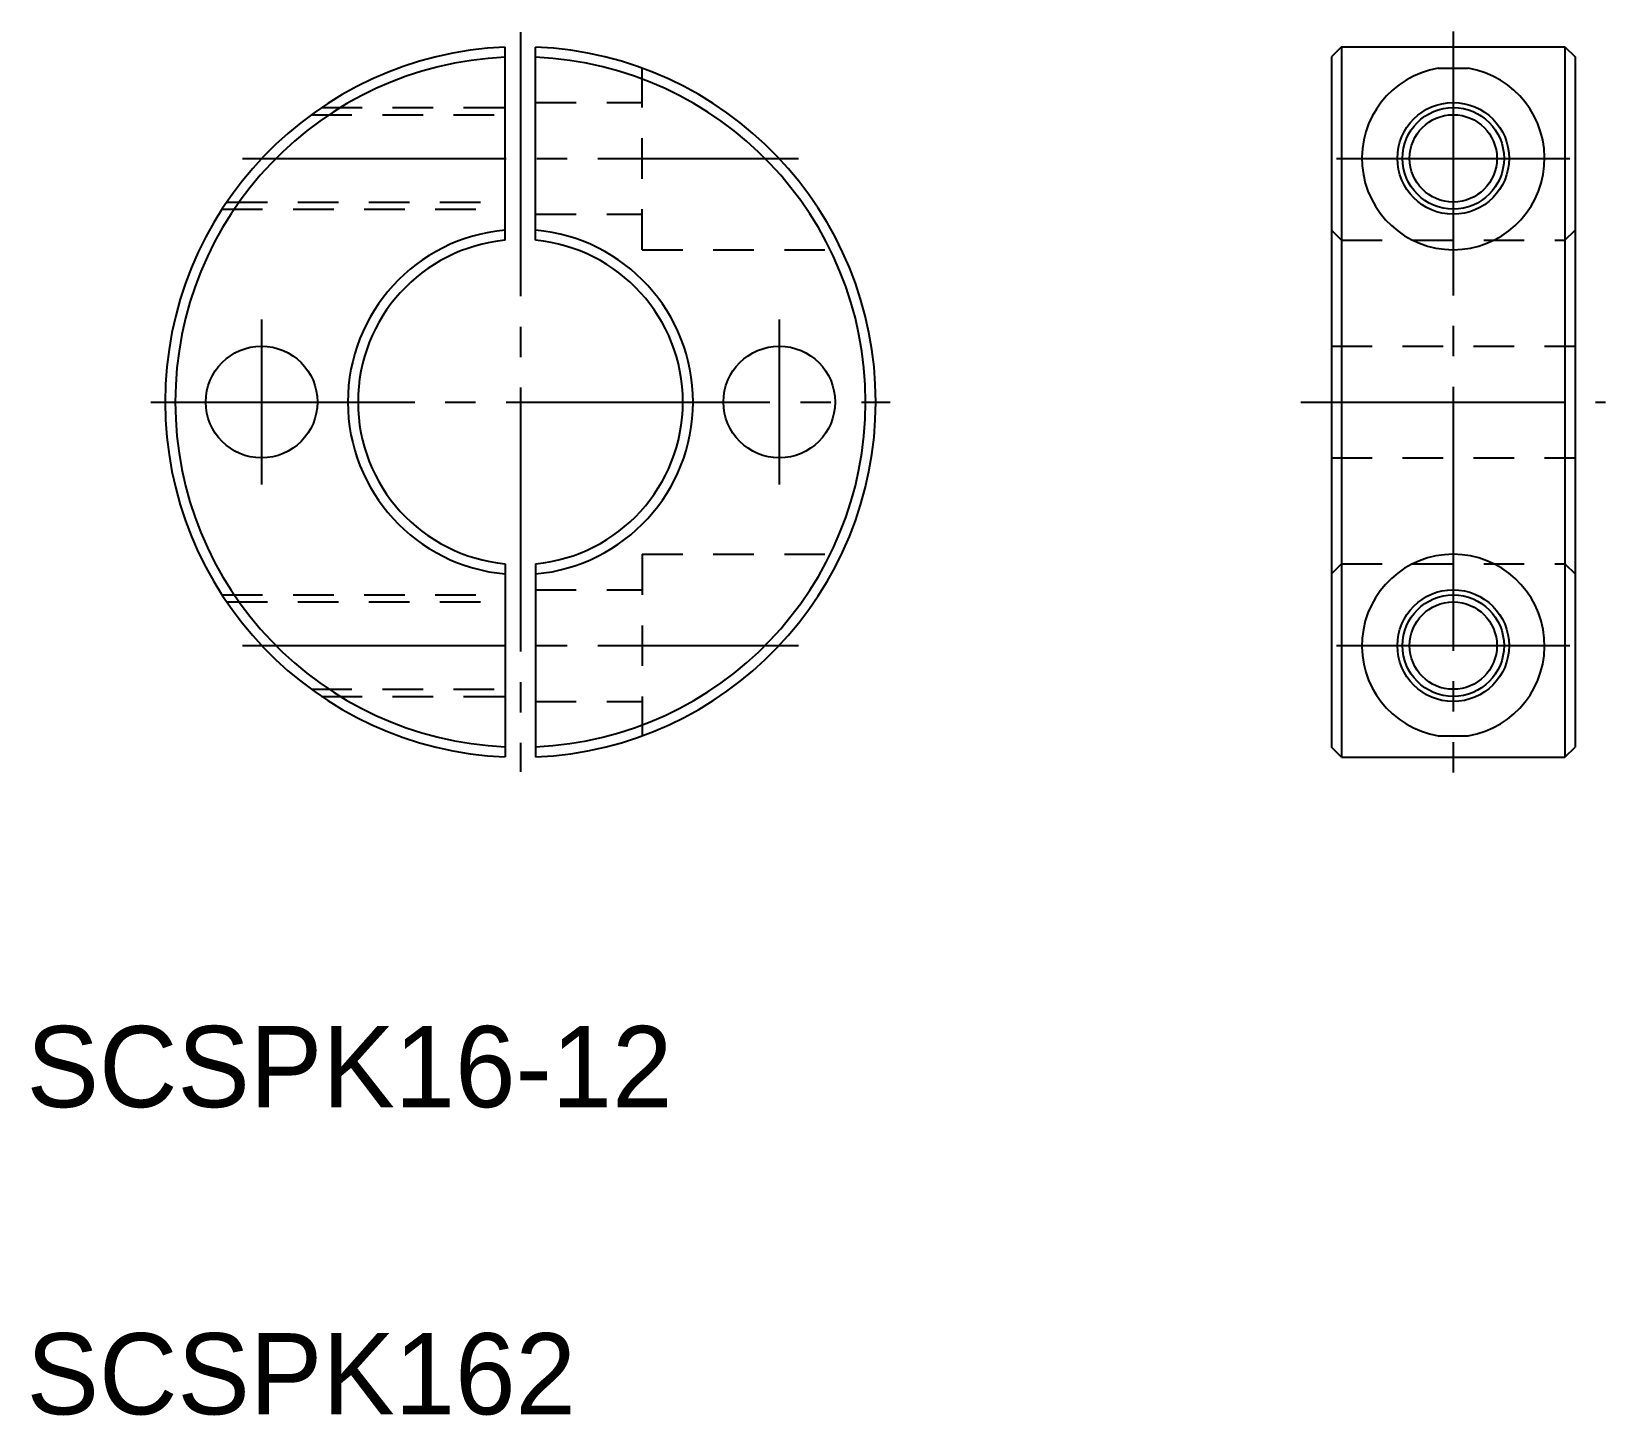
# Model space of a CAD drawing. Extents: x 79.5 to 157.1, y 173.4 to 241.6.
import ezdxf

# ---------------------------------------------------------------- set-up
doc = ezdxf.new("R2010")
doc.units = 0
doc.linetypes.add('CENTER', pattern=[17.5, 13, -1.5, 1.5, -1.5])
doc.linetypes.add('DASHED', pattern=[3.5, 2, -1.5])
doc.layers.get('0').update_dxf_attribs({"linetype": 'CONTINUOUS'})
doc.layers.add('CENTER', color=1, linetype='CENTER')

msp = doc.modelspace()

# ---------------------------------------------------------------- linework, layer by layer
at = {"color": 7, "linetype": 'CONTINUOUS'}
for p, q in [((102.88, 231.266), (102.88, 240.785)), ((104.38, 231.266), (104.38, 240.785)), ((144.075, 240.801), (143.575, 240.301)), ((144.075, 240.801), (155.075, 240.801)), ((144.075, 240.801), (144.075, 205.801)), ((155.075, 240.801), (155.075, 205.801)), ((155.075, 240.801), (155.575, 240.301)), ((143.575, 240.301), (143.575, 206.301)), ((148.839, 239.74), (150.312, 239.74)), ((155.575, 240.301), (155.575, 206.301)), ((102.88, 215.336), (102.88, 205.817)), ((104.38, 215.336), (104.38, 205.817)), ((144.075, 205.801), (143.575, 206.301)), ((148.839, 206.862), (150.312, 206.862)), ((155.075, 205.801), (155.575, 206.301)), ((144.075, 205.801), (155.075, 205.801))]:
    msp.add_line(p, q, dxfattribs=at)
at = {"color": 3, "linetype": 'DASHED'}
for p, q in [((109.63, 230.801), (109.63, 239.74)), ((104.38, 238.051), (109.63, 238.051)), ((93.333, 237.451), (102.88, 237.451)), ((93.832, 237.801), (102.88, 237.801)), ((88.933, 232.801), (102.88, 232.801)), ((89.165, 233.151), (102.88, 233.151)), ((104.38, 232.551), (109.63, 232.551)), ((143.575, 231.766), (144.075, 231.266)), ((144.075, 231.266), (155.075, 231.266)), ((155.075, 231.266), (155.575, 231.766)), ((109.63, 230.801), (119.441, 230.801)), ((143.575, 226.051), (155.575, 226.051)), ((143.575, 220.551), (155.575, 220.551)), ((109.63, 215.801), (119.441, 215.801)), ((109.63, 215.801), (109.63, 206.862)), ((143.575, 214.836), (144.075, 215.336)), ((144.075, 215.336), (155.075, 215.336)), ((155.075, 215.336), (155.575, 214.836)), ((104.38, 214.051), (109.63, 214.051)), ((88.933, 213.801), (102.88, 213.801)), ((89.165, 213.451), (102.88, 213.451)), ((93.333, 209.151), (102.88, 209.151)), ((93.832, 208.801), (102.88, 208.801)), ((104.38, 208.551), (109.63, 208.551))]:
    msp.add_line(p, q, dxfattribs=at)
for p, q in [((102.88, 212.957), (102.88, 212.957)), ((102.88, 210.577), (102.88, 210.577))]:
    msp.add_line(p, q)
at = {"color": 7, "linetype": 'CONTINUOUS'}
for centre in [(149.575, 235.301), (149.575, 211.301)]:
    msp.add_circle(centre, 2.75, dxfattribs=at)
at = {"color": 3, "linetype": 'CONTINUOUS'}
for centre in [(149.575, 235.301), (149.575, 211.301)]:
    msp.add_circle(centre, 2.5, dxfattribs=at)
for centre, radius in [((149.575, 235.301), 2.15), ((90.88, 223.301), 2.75), ((116.38, 223.301), 2.75), ((149.575, 211.301), 2.15)]:
    msp.add_circle(centre, radius)
at = {"color": 7, "linetype": 'CONTINUOUS'}
for centre, radius, start, end in [((103.63, 223.301), 17.5, 92.45629, 267.5437), ((103.63, 223.301), 17.5, 272.45628, 87.54372), ((103.63, 223.301), 17, 92.52857, 267.47144), ((103.63, 223.301), 17, 272.52857, 87.47142), ((149.575, 235.301), 4.5, 99.42287, 80.57713), ((103.63, 223.301), 8.5, 95.06209, 264.9379), ((103.63, 223.301), 8, 95.37938, 264.62063), ((103.63, 223.301), 8.5, 275.06209, 84.93791), ((103.63, 223.301), 8, 275.37938, 84.62062), ((149.575, 211.301), 4.5, 279.42287, 260.57713)]:
    msp.add_arc(centre, radius, start, end, dxfattribs=at)
at = {"layer": 'CENTER', "color": 1, "linetype": 'CENTER'}
for p, q in [((103.63, 241.51), (103.63, 205.092)), ((149.575, 241.551), (149.575, 205.051)), ((89.934, 235.301), (117.325, 235.301)), ((143.825, 235.301), (155.325, 235.301)), ((90.88, 227.364), (90.88, 219.239)), ((116.38, 227.364), (116.38, 219.239)), ((85.421, 223.301), (121.838, 223.301)), ((142.075, 223.301), (157.075, 223.301)), ((89.934, 211.301), (117.325, 211.301)), ((143.825, 211.301), (155.325, 211.301))]:
    msp.add_line(p, q, dxfattribs=at)

# ---------------------------------------------------------------- texts
for s, p in [('SCSPK16-12', (79.304, 188.569)), ('SCSPK162', (79.304, 173.439))]:
    msp.add_text(s, height=4).set_placement(p)

doc.saveas('drawing.dxf')
